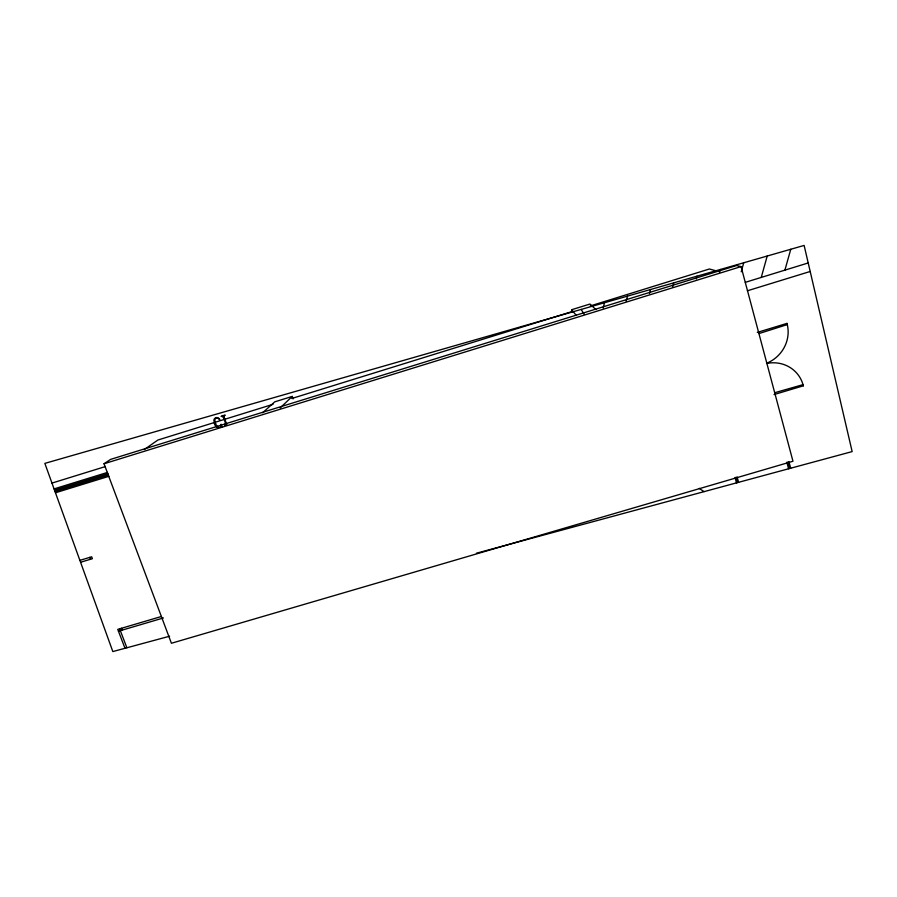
<?xml version="1.0" encoding="UTF-8"?>
<svg xmlns="http://www.w3.org/2000/svg" width="897" height="897" viewBox="0 0 897 897"><rect width="100%" height="100%" fill="white"/><g stroke="black" fill="none" stroke-linecap="round" stroke-linejoin="round"><path stroke-width="1.35" d="M603.176 307.985L604.5 302.738M626.184 301.28L627.496 296.133M649.54 293.498L650.572 289.507M672.705 286.76L673.737 282.858M696.263 278.889L696.98 276.186M719.585 272.127L720.302 269.492M741.236 271.791L743.714 262.776M761.25 277.431L767.204 256.026M784.897 270.143L790.773 249.265M280.223 407.866L292.231 396.418L293.095 398.918M262.63 412.766L274.751 401.845L292.231 396.418M144.282 449.543L157.939 440.012L273.047 404.312M104.03 463.76L110.656 459.376L736.504 265.534L741.068 266.588L792.97 461.249L171.417 643.261L104.03 463.76L741.068 266.588M216.009 418.305L215.863 418.372A1.985 1.895 39.6 0 0 215.011 419.325L214.876 419.953A9.262 8.858 39.3 0 0 215.65 423.608M759.03 333.549L787.286 324.591L786.972 323.391L757.315 332.406M572.398 312.324L571.624 309.734L589.979 304.038L595.855 309.577M291.783 398.503L572.858 311.337M590.26 305.944L709.381 268.999L718.587 271.511M224.732 425.055C226.493 425.1 224.609 419.774 223.084 417.027M51.97 483.091L105.431 466.552M54.067 488.91L107.517 472.405M54.538 490.199L107.976 473.706M55.009 491.489L108.436 475.006M55.468 492.778L108.896 476.307M745.295 282.342L808.208 262.956M747.403 290.785L810.193 271.477M79.889 560.367L91.673 556.802L92.402 558.685L80.573 562.262M774.021 394.579L803.32 385.822L803.017 384.645L774.963 392.662M161.426 616.486L117.754 629.38L124.997 648.284M118.46 631.219L163.445 617.943M169.6 636.22L112.831 651.57L44.85 463.379L804.127 245.43L852.15 451.595L476.408 553.225M216.637 426.927L217.209 427.286A3.296 3.151 39.1 0 0 217.78 427.533M217.276 426.423L218.106 427.039A1.94 1.85 39 0 0 218.823 427.241M571.624 309.734L575.93 314.993M581.178 309.431L584.115 314.174M121.51 628.27L122.216 630.109M119.626 628.819L126.881 647.769M89.778 557.373L90.507 559.257M223.981 416.746L227.019 425.346M737.099 476.935L738.579 482.317M736.056 477.226L737.547 482.597M735.024 477.507L736.504 482.878M788.934 461.675L790.683 468.223M787.891 461.955L789.64 468.503M786.837 462.247L788.586 468.783M221.884 426.871L221.133 424.225A4.463 4.272 39.1 0 1 220.853 426.153A2.22 2.119 39 0 1 220.236 426.826M766.61 363.464A32.841 31.171 -32.8 0 1 803.32 385.822M786.972 323.391A33.245 31.687 -38.5 0 1 766.565 363.285M223.813 416.769A1.166 1.11 39.6 0 1 224.732 415.513C227.378 414.156 218.834 416.746 221.694 416.455A1.2 1.155 39.6 0 1 223.263 416.937M224.755 425.088A2.119 2.029 38.5 0 1 226.156 424.976M219.832 419.549A4.339 4.149 39.4 0 0 218.128 417.89A2.713 2.59 39.5 0 0 216.065 417.677L215.695 417.834A3.308 3.162 39.5 0 0 214.047 419.471A3.409 3.263 39.5 0 0 213.89 420.043L214.394 423.676A6.739 6.447 39.2 0 0 216.592 426.983M215.93 418.047A3.005 2.87 39.5 0 1 219.473 419.852M217.231 426.456A7.961 7.613 39.2 0 1 215.605 423.631M704.145 491.623A44.547 42.428 -26.1 0 1 699.335 488.349"/></g></svg>
